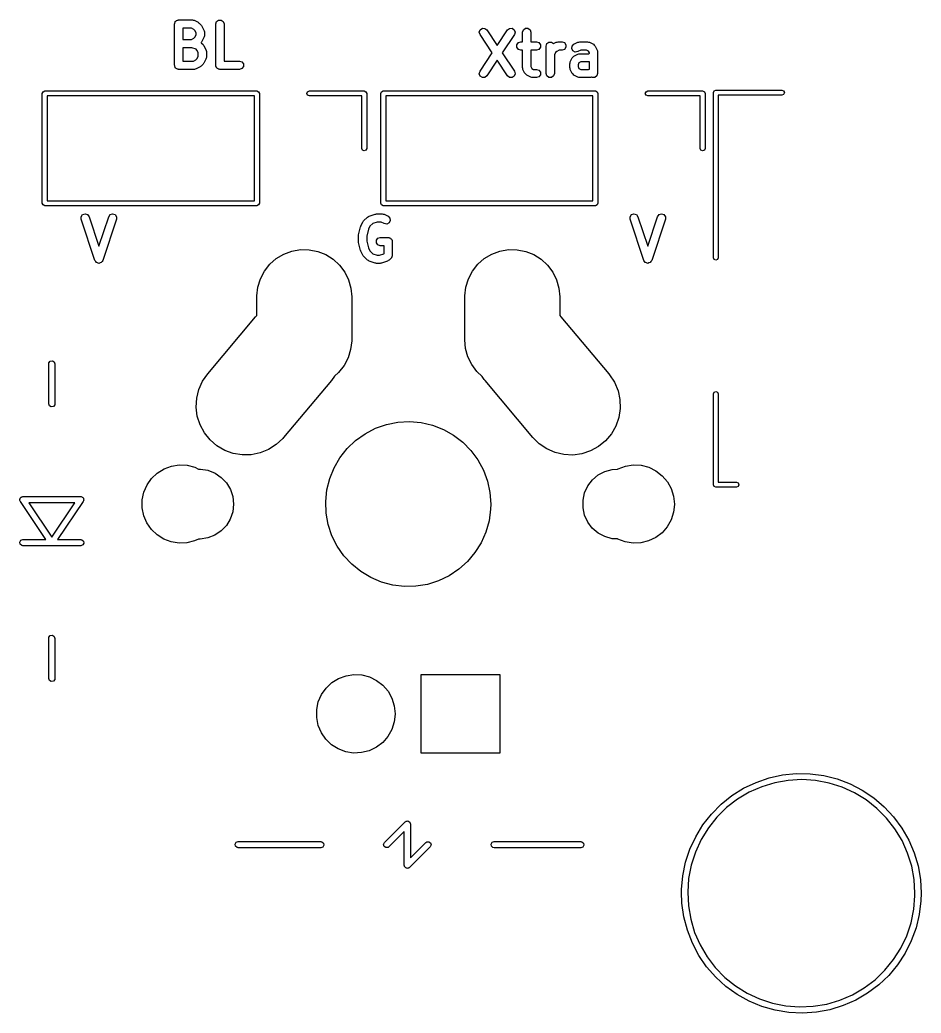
# Model space of a CAD drawing. Extents: x 0 to 132, y -20 to 105.
# Drawn here: x 94.59 to 116.42, y 75.25 to 99.31 of the extents above; entities that cross this region are included whole.
import ezdxf

# ---------------------------------------------------------------- set-up
doc = ezdxf.new("R2010")
doc.units = 0
doc.layers.add('BLACK', color=7, linetype='CONTINUOUS')

msp = doc.modelspace()

# ---------------------------------------------------------------- linework, layer by layer
at = {"layer": 'BLACK', "linetype": 'CONTINUOUS'}
for p, q in [((98.3333, 99.2126), (98.3382, 99.2277)), ((98.3333, 98.2126), (98.3333, 99.2126)), ((98.3382, 99.2435), (98.3475, 99.2563)), ((98.3382, 99.2277), (98.3382, 99.2435)), ((98.3475, 99.2563), (98.3524, 99.2714)), ((98.3524, 99.2714), (98.3652, 99.2807)), ((98.3652, 99.2807), (98.3746, 99.2935)), ((98.3746, 99.2935), (98.3896, 99.2984)), ((98.3896, 99.2984), (98.4024, 99.3077)), ((98.4024, 99.3077), (98.4183, 99.3077)), ((98.4183, 99.3077), (98.4333, 99.3126)), ((98.4333, 99.3126), (98.7667, 99.3126)), ((98.7667, 99.3126), (98.7886, 99.3055)), ((98.7886, 99.3055), (98.8114, 99.3021)), ((98.8114, 99.3021), (98.9066, 99.2544)), ((98.9066, 99.2544), (98.9182, 99.2431)), ((98.9182, 99.2431), (98.9326, 99.2357)), ((98.9326, 99.2357), (98.9802, 99.1881)), ((98.9802, 99.1881), (98.9876, 99.1736)), ((98.9876, 99.1736), (98.999, 99.1621)), ((98.999, 99.1621), (99.0466, 99.0669)), ((99.3333, 99.2126), (99.3524, 99.2714)), ((99.3333, 98.2126), (99.3333, 99.2126)), ((99.3524, 99.2714), (99.4024, 99.3077)), ((99.4024, 99.3077), (99.4642, 99.3077)), ((99.4642, 99.3077), (99.5142, 99.2714)), ((99.5142, 99.2714), (99.5333, 99.2126)), ((99.5333, 99.2126), (99.5333, 98.3126)), ((98.5333, 99.1126), (98.5333, 98.8364)), ((98.7431, 99.1126), (98.5333, 99.1126)), ((98.8027, 99.0828), (98.7431, 99.1126)), ((98.8273, 99.0581), (98.8027, 99.0828)), ((98.8571, 98.9985), (98.8273, 99.0581)), ((98.8273, 98.8909), (98.8571, 98.9505)), ((98.8571, 98.9505), (98.8571, 98.9985)), ((99.0466, 99.0669), (99.05, 99.0441)), ((99.05, 98.905), (99.0466, 98.8822)), ((99.05, 99.0441), (99.0571, 99.0221)), ((99.0571, 98.9269), (99.05, 98.905)), ((99.0571, 99.0221), (99.0571, 98.9269)), ((105.719, 99.0166), (105.741, 99.0746)), ((105.736, 98.9571), (105.719, 99.0166)), ((106.032, 98.5126), (105.736, 98.9571)), ((105.741, 99.0746), (105.792, 99.1089)), ((105.792, 99.1089), (105.854, 99.1064)), ((105.854, 99.1064), (105.902, 99.0681)), ((105.902, 99.0681), (106.152, 98.6929)), ((106.152, 98.6929), (106.403, 99.0681)), ((106.569, 98.9571), (106.273, 98.5126)), ((106.403, 99.0681), (106.451, 99.1064)), ((106.451, 99.1064), (106.513, 99.1089)), ((106.513, 99.1089), (106.564, 99.0746)), ((106.564, 99.0746), (106.586, 99.0167)), ((106.586, 99.0167), (106.569, 98.9571)), ((106.767, 99.0126), (106.786, 99.0714)), ((106.767, 98.7793), (106.767, 99.0126)), ((106.786, 99.0714), (106.836, 99.1077)), ((106.836, 99.1077), (106.898, 99.1077)), ((106.898, 99.1077), (106.948, 99.0714)), ((106.948, 99.0714), (106.967, 99.0126)), ((106.967, 99.0126), (106.967, 98.7793)), ((98.5333, 98.8364), (98.7431, 98.8364)), ((98.7431, 98.8364), (98.8027, 98.8662)), ((98.8027, 98.8662), (98.8273, 98.8909)), ((98.9802, 98.761), (98.9793, 98.76)), ((98.9793, 98.76), (98.9802, 98.7595)), ((98.9876, 98.7754), (98.9802, 98.761)), ((98.9802, 98.7595), (99.0279, 98.7119)), ((98.999, 98.7869), (98.9876, 98.7754)), ((99.0466, 98.8822), (98.999, 98.7869)), ((99.0279, 98.7119), (99.0352, 98.6975)), ((99.0352, 98.6975), (99.0466, 98.6859)), ((99.0466, 98.6859), (99.0942, 98.5907)), ((106.629, 98.7102), (106.665, 98.7602)), ((106.629, 98.6484), (106.629, 98.7102)), ((106.665, 98.7602), (106.724, 98.7793)), ((106.724, 98.7793), (106.767, 98.7793)), ((106.967, 98.7793), (107.105, 98.7793)), ((107.105, 98.7793), (107.164, 98.7602)), ((107.164, 98.7602), (107.2, 98.7102)), ((107.2, 98.7102), (107.2, 98.6484)), ((107.338, 98.6793), (107.357, 98.7381)), ((107.338, 98.0126), (107.338, 98.6793)), ((107.357, 98.7381), (107.407, 98.7744)), ((107.407, 98.7744), (107.469, 98.7744)), ((107.469, 98.7744), (107.519, 98.7381)), ((107.519, 98.7365), (107.584, 98.7687)), ((107.519, 98.7381), (107.519, 98.7365)), ((107.584, 98.7687), (107.607, 98.7722)), ((107.607, 98.7722), (107.629, 98.7793)), ((107.629, 98.7793), (107.724, 98.7793)), ((107.724, 98.7793), (107.783, 98.7602)), ((107.783, 98.7602), (107.819, 98.7102)), ((107.819, 98.7102), (107.819, 98.6484)), ((107.958, 98.6168), (107.968, 98.6777)), ((107.968, 98.6777), (108.012, 98.7211)), ((108.012, 98.7211), (108.108, 98.7687)), ((108.108, 98.7687), (108.13, 98.7722)), ((108.13, 98.7722), (108.152, 98.7793)), ((108.152, 98.7793), (108.343, 98.7793)), ((108.343, 98.7793), (108.365, 98.7722)), ((108.365, 98.7722), (108.388, 98.7687)), ((108.388, 98.7687), (108.483, 98.7211)), ((108.483, 98.7211), (108.483, 98.7206)), ((108.483, 98.7206), (108.484, 98.7204)), ((108.484, 98.7204), (108.505, 98.6989)), ((108.505, 98.6989), (108.527, 98.6777)), ((108.527, 98.6777), (108.527, 98.677)), ((108.527, 98.677), (108.528, 98.6764)), ((108.528, 98.6764), (108.575, 98.5812)), ((98.5333, 98.6364), (98.5333, 98.3126)), ((98.7504, 98.6364), (98.5333, 98.6364)), ((98.8555, 98.6014), (98.7504, 98.6364)), ((98.875, 98.582), (98.8555, 98.6014)), ((98.9048, 98.5223), (98.875, 98.582)), ((98.875, 98.3671), (98.9048, 98.4267)), ((98.9048, 98.4267), (98.9048, 98.5223)), ((99.0942, 98.5907), (99.0976, 98.5679)), ((99.0976, 98.5679), (99.1048, 98.546)), ((99.1048, 98.546), (99.1048, 98.4031)), ((105.736, 98.0681), (106.032, 98.5126)), ((106.273, 98.5126), (106.569, 98.0681)), ((106.665, 98.5984), (106.629, 98.6484)), ((106.724, 98.5793), (106.665, 98.5984)), ((106.767, 98.5793), (106.724, 98.5793)), ((106.767, 98.1555), (106.767, 98.5793)), ((107.105, 98.5793), (106.967, 98.5793)), ((106.967, 98.5793), (106.967, 98.1791)), ((107.164, 98.5984), (107.105, 98.5793)), ((107.2, 98.6484), (107.164, 98.5984)), ((107.568, 98.5248), (107.538, 98.4652)), ((107.538, 98.4652), (107.538, 98.0126)), ((107.593, 98.5495), (107.568, 98.5248)), ((107.652, 98.5793), (107.593, 98.5495)), ((107.724, 98.5793), (107.652, 98.5793)), ((107.783, 98.5984), (107.724, 98.5793)), ((107.819, 98.6484), (107.783, 98.5984)), ((107.986, 98.5615), (107.958, 98.6168)), ((108.041, 98.533), (107.986, 98.5615)), ((107.99, 98.4132), (108.011, 98.4347)), ((108.011, 98.4347), (108.012, 98.4348)), ((108.012, 98.4354), (108.108, 98.483)), ((108.012, 98.4348), (108.012, 98.4354)), ((108.102, 98.5422), (108.041, 98.533)), ((108.176, 98.5793), (108.102, 98.5422)), ((108.108, 98.483), (108.13, 98.4864)), ((108.13, 98.4864), (108.152, 98.4936)), ((108.152, 98.4936), (108.367, 98.4936)), ((108.319, 98.5793), (108.176, 98.5793)), ((108.364, 98.5571), (108.319, 98.5793)), ((108.386, 98.5128), (108.364, 98.5571)), ((108.367, 98.4936), (108.386, 98.503)), ((108.386, 98.503), (108.386, 98.5128)), ((108.575, 98.5812), (108.579, 98.5584)), ((108.579, 98.5584), (108.586, 98.5364)), ((108.586, 98.5364), (108.586, 98.0126)), ((98.3382, 98.1976), (98.3333, 98.2126)), ((98.3382, 98.1817), (98.3382, 98.1976)), ((98.5333, 98.3126), (98.7907, 98.3126)), ((98.7907, 98.3126), (98.8503, 98.3424)), ((98.8503, 98.3424), (98.875, 98.3671)), ((98.9802, 98.1895), (98.9658, 98.1822)), ((99.0279, 98.2371), (98.9802, 98.1895)), ((99.0352, 98.2516), (99.0279, 98.2371)), ((99.0466, 98.2631), (99.0352, 98.2516)), ((99.0942, 98.3584), (99.0466, 98.2631)), ((99.0976, 98.3812), (99.0942, 98.3584)), ((99.1048, 98.4031), (99.0976, 98.3812)), ((99.3382, 98.1976), (99.3333, 98.2126)), ((99.3382, 98.1817), (99.3382, 98.1976)), ((99.5333, 98.3126), (99.9095, 98.3126)), ((99.9095, 98.3126), (99.9683, 98.2935)), ((99.9683, 98.2935), (100.005, 98.2435)), ((100.005, 98.2435), (100.005, 98.1817)), ((106.152, 98.3323), (105.902, 97.9571)), ((106.403, 97.9571), (106.152, 98.3323)), ((107.91, 98.2507), (107.917, 98.2726)), ((107.91, 98.1555), (107.91, 98.2507)), ((107.917, 98.2726), (107.92, 98.2954)), ((107.92, 98.2954), (107.968, 98.3907)), ((107.968, 98.392), (107.99, 98.4132)), ((107.968, 98.3912), (107.968, 98.392)), ((107.968, 98.3907), (107.968, 98.3912)), ((108.132, 98.2714), (108.11, 98.2271)), ((108.11, 98.2271), (108.11, 98.1791)), ((108.176, 98.2936), (108.132, 98.2714)), ((108.386, 98.2936), (108.176, 98.2936)), ((108.386, 98.122), (108.386, 98.2936)), ((98.3475, 98.1689), (98.3382, 98.1817)), ((98.3524, 98.1538), (98.3475, 98.1689)), ((98.3652, 98.1445), (98.3524, 98.1538)), ((98.3746, 98.1317), (98.3652, 98.1445)), ((98.3896, 98.1268), (98.3746, 98.1317)), ((98.4024, 98.1175), (98.3896, 98.1268)), ((98.4183, 98.1175), (98.4024, 98.1175)), ((98.4333, 98.1126), (98.4183, 98.1175)), ((98.8143, 98.1126), (98.4333, 98.1126)), ((98.8362, 98.1197), (98.8143, 98.1126)), ((98.859, 98.1232), (98.8362, 98.1197)), ((98.9542, 98.1708), (98.859, 98.1232)), ((98.9658, 98.1822), (98.9542, 98.1708)), ((99.3475, 98.1689), (99.3382, 98.1817)), ((99.3524, 98.1538), (99.3475, 98.1689)), ((99.3652, 98.1445), (99.3524, 98.1538)), ((99.3746, 98.1317), (99.3652, 98.1445)), ((99.3896, 98.1268), (99.3746, 98.1317)), ((99.4024, 98.1175), (99.3896, 98.1268)), ((99.4183, 98.1175), (99.4024, 98.1175)), ((99.4333, 98.1126), (99.4183, 98.1175)), ((99.9095, 98.1126), (99.4333, 98.1126)), ((99.9683, 98.1317), (99.9095, 98.1126)), ((100.005, 98.1817), (99.9683, 98.1317)), ((105.719, 98.0086), (105.736, 98.0681)), ((105.741, 97.9506), (105.719, 98.0086)), ((105.792, 97.9163), (105.741, 97.9506)), ((105.902, 97.9571), (105.854, 97.9188)), ((106.451, 97.9188), (106.403, 97.9571)), ((106.564, 97.9506), (106.513, 97.9163)), ((106.586, 98.0086), (106.564, 97.9506)), ((106.569, 98.0681), (106.586, 98.0086)), ((106.774, 98.1336), (106.767, 98.1555)), ((106.777, 98.1108), (106.774, 98.1336)), ((106.825, 98.0155), (106.777, 98.1108)), ((106.825, 98.015), (106.825, 98.0155)), ((106.826, 98.0142), (106.825, 98.015)), ((106.847, 97.993), (106.826, 98.0142)), ((106.868, 97.9715), (106.847, 97.993)), ((106.869, 97.9714), (106.868, 97.9715)), ((106.87, 97.9708), (106.869, 97.9714)), ((106.965, 97.9232), (106.87, 97.9708)), ((106.967, 98.1791), (106.989, 98.1348)), ((106.989, 98.1348), (107.033, 98.1126)), ((107.033, 98.1126), (107.105, 98.1126)), ((107.105, 98.1126), (107.164, 98.0935)), ((107.164, 98.0935), (107.2, 98.0435)), ((107.2, 97.9817), (107.164, 97.9317)), ((107.2, 98.0435), (107.2, 97.9817)), ((107.357, 97.9538), (107.338, 98.0126)), ((107.407, 97.9175), (107.357, 97.9538)), ((107.519, 97.9538), (107.469, 97.9175)), ((107.538, 98.0126), (107.519, 97.9538)), ((107.917, 98.1335), (107.91, 98.1555)), ((107.92, 98.1108), (107.917, 98.1335)), ((107.968, 98.0155), (107.92, 98.1108)), ((107.968, 98.015), (107.968, 98.0155)), ((107.968, 98.0142), (107.968, 98.015)), ((107.99, 97.993), (107.968, 98.0142)), ((108.011, 97.9715), (107.99, 97.993)), ((108.012, 97.9714), (108.011, 97.9715)), ((108.012, 97.9708), (108.012, 97.9714)), ((108.108, 97.9232), (108.012, 97.9708)), ((108.11, 98.1791), (108.132, 98.1348)), ((108.132, 98.1348), (108.176, 98.1126)), ((108.176, 98.1126), (108.367, 98.1126)), ((108.367, 98.1126), (108.386, 98.122)), ((108.567, 97.9538), (108.517, 97.9175)), ((108.586, 98.0126), (108.567, 97.9538)), ((105.854, 97.9188), (105.792, 97.9163)), ((106.513, 97.9163), (106.451, 97.9188)), ((106.988, 97.9197), (106.965, 97.9232)), ((107.01, 97.9126), (106.988, 97.9197)), ((107.105, 97.9126), (107.01, 97.9126)), ((107.164, 97.9317), (107.105, 97.9126)), ((107.469, 97.9175), (107.407, 97.9175)), ((108.13, 97.9197), (108.108, 97.9232)), ((108.152, 97.9126), (108.13, 97.9197)), ((108.39, 97.9126), (108.152, 97.9126)), ((108.412, 97.9197), (108.39, 97.9126)), ((108.435, 97.9232), (108.412, 97.9197)), ((108.442, 97.9267), (108.435, 97.9232)), ((108.455, 97.9175), (108.442, 97.9267)), ((108.517, 97.9175), (108.455, 97.9175)), ((95.13, 97.53), (95.1476, 97.5724)), ((95.13, 94.87), (95.13, 97.53)), ((95.1476, 97.5724), (95.19, 97.59)), ((95.19, 97.59), (100.33, 97.59)), ((95.25, 97.47), (95.25, 94.93)), ((100.27, 97.47), (95.25, 97.47)), ((100.27, 94.93), (100.27, 97.47)), ((100.33, 97.59), (100.372, 97.5724)), ((100.372, 97.5724), (100.39, 97.53)), ((100.39, 97.53), (100.39, 94.87)), ((101.54, 97.53), (101.558, 97.5724)), ((101.558, 97.4876), (101.54, 97.53)), ((101.558, 97.5724), (101.6, 97.59)), ((101.6, 97.47), (101.558, 97.4876)), ((101.6, 97.59), (102.93, 97.59)), ((102.87, 97.47), (101.6, 97.47)), ((102.87, 96.2), (102.87, 97.47)), ((102.93, 97.59), (102.972, 97.5724)), ((102.972, 97.5724), (102.99, 97.53)), ((102.99, 97.53), (102.99, 96.2)), ((103.33, 97.53), (103.348, 97.5724)), ((103.33, 94.87), (103.33, 97.53)), ((103.348, 97.5724), (103.39, 97.59)), ((103.39, 97.59), (108.53, 97.59)), ((103.45, 97.47), (103.45, 94.93)), ((108.47, 97.47), (103.45, 97.47)), ((108.47, 94.93), (108.47, 97.47)), ((108.53, 97.59), (108.572, 97.5724)), ((108.572, 97.5724), (108.59, 97.53)), ((108.59, 97.53), (108.59, 94.87)), ((109.74, 97.53), (109.758, 97.5724)), ((109.758, 97.4876), (109.74, 97.53)), ((109.758, 97.5724), (109.8, 97.59)), ((109.8, 97.47), (109.758, 97.4876)), ((109.8, 97.59), (111.13, 97.59)), ((111.07, 97.47), (109.8, 97.47)), ((111.07, 96.2), (111.07, 97.47)), ((111.13, 97.59), (111.172, 97.5724)), ((111.172, 97.5724), (111.19, 97.53)), ((111.19, 97.53), (111.19, 96.2)), ((111.39, 97.55), (111.408, 97.5924)), ((111.39, 93.55), (111.39, 97.55)), ((111.408, 97.5924), (111.45, 97.61)), ((111.45, 97.61), (113.05, 97.61)), ((113.05, 97.49), (111.51, 97.49)), ((111.51, 97.49), (111.51, 93.55)), ((113.05, 97.61), (113.092, 97.5924)), ((113.092, 97.5076), (113.05, 97.49)), ((113.092, 97.5924), (113.11, 97.55)), ((113.11, 97.55), (113.092, 97.5076)), ((102.888, 96.1576), (102.87, 96.2)), ((102.93, 96.14), (102.888, 96.1576)), ((102.972, 96.1576), (102.93, 96.14)), ((102.99, 96.2), (102.972, 96.1576)), ((111.088, 96.1576), (111.07, 96.2)), ((111.13, 96.14), (111.088, 96.1576)), ((111.172, 96.1576), (111.13, 96.14)), ((111.19, 96.2), (111.172, 96.1576)), ((95.1476, 94.8276), (95.13, 94.87)), ((95.13, 94.87), (95.13, 94.87)), ((95.19, 94.81), (95.1476, 94.8276)), ((95.25, 94.93), (100.27, 94.93)), ((100.372, 94.8276), (100.33, 94.81)), ((100.39, 94.87), (100.372, 94.8276)), ((103.348, 94.8276), (103.33, 94.87)), ((103.33, 94.87), (103.33, 94.87)), ((103.39, 94.81), (103.348, 94.8276)), ((103.45, 94.93), (108.47, 94.93)), ((108.572, 94.8276), (108.53, 94.81)), ((108.59, 94.87), (108.572, 94.8276)), ((100.33, 94.81), (95.19, 94.81)), ((96.0713, 94.5428), (96.1073, 94.5931)), ((96.1073, 94.5931), (96.1659, 94.6126)), ((96.1659, 94.6126), (96.2248, 94.594)), ((96.2248, 94.594), (96.2615, 94.5442)), ((96.7385, 94.5442), (96.7752, 94.594)), ((96.7752, 94.594), (96.8341, 94.6126)), ((96.8341, 94.6126), (96.8927, 94.5931)), ((96.8927, 94.5931), (96.9287, 94.5428)), ((103.049, 94.5599), (103.192, 94.6075)), ((103.192, 94.6075), (103.208, 94.6076)), ((103.208, 94.6076), (103.224, 94.6126)), ((103.224, 94.6126), (103.367, 94.6126)), ((103.367, 94.6126), (103.389, 94.6055)), ((103.389, 94.6055), (103.411, 94.6021)), ((108.53, 94.81), (103.39, 94.81)), ((103.411, 94.6021), (103.507, 94.5544)), ((109.371, 94.5428), (109.407, 94.5931)), ((109.407, 94.5931), (109.466, 94.6126)), ((109.466, 94.6126), (109.525, 94.594)), ((109.525, 94.594), (109.562, 94.5442)), ((110.038, 94.5442), (110.075, 94.594)), ((110.075, 94.594), (110.134, 94.6126)), ((110.134, 94.6126), (110.193, 94.5931)), ((110.193, 94.5931), (110.229, 94.5428)), ((96.0718, 94.481), (96.0713, 94.5428)), ((96.4051, 93.481), (96.0718, 94.481)), ((96.2615, 94.5442), (96.5, 93.8288)), ((96.5, 93.8288), (96.7385, 94.5442)), ((96.9282, 94.481), (96.5949, 93.481)), ((96.9287, 94.5428), (96.9282, 94.481)), ((102.849, 94.3192), (102.896, 94.4145)), ((102.896, 94.4145), (102.908, 94.426)), ((102.908, 94.426), (102.915, 94.4405)), ((102.915, 94.4405), (103.01, 94.5357)), ((103.01, 94.5357), (103.031, 94.5462)), ((103.031, 94.5462), (103.049, 94.5599)), ((103.135, 94.3776), (103.068, 94.3105)), ((103.24, 94.4126), (103.135, 94.3776)), ((103.343, 94.4126), (103.24, 94.4126)), ((103.417, 94.3756), (103.343, 94.4126)), ((103.478, 94.3664), (103.417, 94.3756)), ((103.533, 94.3948), (103.478, 94.3664)), ((103.507, 94.5544), (103.551, 94.5111)), ((103.561, 94.4501), (103.533, 94.3948)), ((103.551, 94.5111), (103.561, 94.4501)), ((109.372, 94.481), (109.371, 94.5428)), ((109.705, 93.481), (109.372, 94.481)), ((109.562, 94.5442), (109.8, 93.8288)), ((109.8, 93.8288), (110.038, 94.5442)), ((110.228, 94.481), (109.895, 93.481)), ((110.229, 94.5428), (110.228, 94.481)), ((102.79, 94.084), (102.794, 94.0959)), ((102.793, 94.1083), (102.841, 94.2988)), ((102.794, 94.0959), (102.793, 94.1083)), ((102.841, 94.2988), (102.847, 94.3082)), ((102.847, 94.3082), (102.849, 94.3192)), ((103.032, 94.2396), (102.99, 94.0717)), ((103.068, 94.3105), (103.032, 94.2396)), ((102.79, 93.9412), (102.79, 94.084)), ((102.794, 93.9294), (102.79, 93.9412)), ((102.793, 93.9169), (102.794, 93.9294)), ((102.841, 93.7265), (102.793, 93.9169)), ((102.99, 94.0717), (102.99, 93.9535)), ((102.99, 93.9535), (103.032, 93.7856)), ((103.224, 93.9721), (103.26, 94.0221)), ((103.224, 93.9103), (103.224, 93.9721)), ((103.26, 93.8603), (103.224, 93.9103)), ((103.26, 94.0221), (103.319, 94.0412)), ((103.319, 93.8412), (103.26, 93.8603)), ((103.319, 94.0412), (103.51, 94.0412)), ((103.51, 94.0412), (103.525, 94.0363)), ((103.525, 94.0363), (103.54, 94.0363)), ((103.54, 94.0363), (103.553, 94.027)), ((103.553, 94.027), (103.568, 94.0221)), ((103.568, 94.0221), (103.578, 94.0093)), ((103.578, 94.0093), (103.59, 94)), ((103.59, 94), (103.595, 93.9849)), ((103.595, 93.9849), (103.605, 93.9721)), ((103.605, 93.9721), (103.605, 93.9563)), ((103.605, 93.9563), (103.61, 93.9412)), ((103.61, 93.9412), (103.61, 93.6079)), ((100.8, 93.5301), (100.981, 93.6377)), ((100.981, 93.6377), (101.178, 93.7106)), ((101.178, 93.7106), (101.386, 93.7462)), ((101.386, 93.7462), (101.596, 93.7434)), ((101.596, 93.7434), (101.803, 93.7024)), ((101.803, 93.7024), (101.998, 93.6244)), ((101.998, 93.6244), (102.176, 93.5121)), ((102.847, 93.717), (102.841, 93.7265)), ((102.849, 93.706), (102.847, 93.717)), ((102.896, 93.6108), (102.849, 93.706)), ((102.908, 93.5992), (102.896, 93.6108)), ((103.032, 93.7856), (103.068, 93.7147)), ((103.068, 93.7147), (103.135, 93.6476)), ((103.135, 93.6476), (103.24, 93.6126)), ((103.24, 93.6126), (103.303, 93.6126)), ((103.303, 93.6126), (103.408, 93.6476)), ((103.41, 93.8412), (103.319, 93.8412)), ((103.408, 93.6476), (103.41, 93.6493)), ((103.41, 93.6493), (103.41, 93.8412)), ((105.84, 93.5301), (106.021, 93.6377)), ((106.021, 93.6377), (106.218, 93.7106)), ((106.218, 93.7106), (106.426, 93.7462)), ((106.426, 93.7462), (106.636, 93.7434)), ((106.636, 93.7434), (106.843, 93.7024)), ((106.843, 93.7024), (107.038, 93.6244)), ((107.038, 93.6244), (107.216, 93.5121)), ((96.4231, 93.4567), (96.4051, 93.481)), ((96.4406, 93.4322), (96.4231, 93.4567)), ((96.4414, 93.4319), (96.4406, 93.4322)), ((96.4418, 93.4313), (96.4414, 93.4319)), ((96.4706, 93.4222), (96.4418, 93.4313)), ((96.4992, 93.4126), (96.4706, 93.4222)), ((96.5, 93.4129), (96.4992, 93.4126)), ((96.5008, 93.4126), (96.5, 93.4129)), ((96.5294, 93.4222), (96.5008, 93.4126)), ((96.5582, 93.4313), (96.5294, 93.4222)), ((96.5586, 93.4319), (96.5582, 93.4313)), ((96.5594, 93.4322), (96.5586, 93.4319)), ((96.577, 93.4568), (96.5594, 93.4322)), ((96.5949, 93.481), (96.577, 93.4568)), ((100.512, 93.2261), (100.642, 93.3914)), ((100.642, 93.3914), (100.8, 93.5301)), ((102.176, 93.5121), (102.331, 93.3692)), ((102.915, 93.5848), (102.908, 93.5992)), ((103.01, 93.4895), (102.915, 93.5848)), ((103.031, 93.4791), (103.01, 93.4895)), ((103.049, 93.4654), (103.031, 93.4791)), ((103.192, 93.4178), (103.049, 93.4654)), ((103.208, 93.4176), (103.192, 93.4178)), ((103.224, 93.4126), (103.208, 93.4176)), ((103.319, 93.4126), (103.224, 93.4126)), ((103.334, 93.4176), (103.319, 93.4126)), ((103.351, 93.4178), (103.334, 93.4176)), ((103.494, 93.4654), (103.351, 93.4178)), ((103.512, 93.4791), (103.494, 93.4654)), ((103.533, 93.4895), (103.512, 93.4791)), ((103.58, 93.5371), (103.533, 93.4895)), ((103.584, 93.5443), (103.58, 93.5371)), ((103.59, 93.5491), (103.584, 93.5443)), ((103.598, 93.5714), (103.59, 93.5491)), ((103.608, 93.5922), (103.598, 93.5714)), ((103.61, 93.6079), (103.607, 93.6002)), ((103.607, 93.6002), (103.608, 93.5922)), ((105.552, 93.2261), (105.682, 93.3914)), ((105.682, 93.3914), (105.84, 93.5301)), ((107.216, 93.5121), (107.371, 93.3692)), ((109.723, 93.4567), (109.705, 93.481)), ((109.741, 93.4322), (109.723, 93.4567)), ((109.741, 93.4319), (109.741, 93.4322)), ((109.742, 93.4313), (109.741, 93.4319)), ((109.771, 93.4222), (109.742, 93.4313)), ((109.799, 93.4126), (109.771, 93.4222)), ((109.8, 93.4129), (109.799, 93.4126)), ((109.801, 93.4126), (109.8, 93.4129)), ((109.829, 93.4222), (109.801, 93.4126)), ((109.858, 93.4313), (109.829, 93.4222)), ((109.859, 93.4319), (109.858, 93.4313)), ((109.877, 93.4568), (109.859, 93.4322)), ((109.859, 93.4322), (109.859, 93.4319)), ((109.895, 93.481), (109.877, 93.4568)), ((111.408, 93.5076), (111.39, 93.55)), ((111.45, 93.49), (111.408, 93.5076)), ((111.492, 93.5076), (111.45, 93.49)), ((111.51, 93.55), (111.492, 93.5076)), ((100.414, 93.0398), (100.512, 93.2261)), ((102.331, 93.3692), (102.457, 93.2006)), ((102.457, 93.2006), (102.55, 93.0119)), ((105.454, 93.0398), (105.552, 93.2261)), ((107.371, 93.3692), (107.497, 93.2006)), ((107.497, 93.2006), (107.59, 93.0119)), ((100.351, 92.8388), (100.414, 93.0398)), ((102.55, 93.0119), (102.607, 92.8093)), ((105.391, 92.8388), (105.454, 93.0398)), ((107.59, 93.0119), (107.647, 92.8093)), ((100.326, 92.6299), (100.351, 92.8388)), ((102.607, 92.8093), (102.626, 92.5998)), ((105.366, 92.6299), (105.391, 92.8388)), ((107.647, 92.8093), (107.666, 92.5998)), ((100.326, 92.5998), (100.326, 92.6299)), ((100.326, 92.1517), (100.326, 92.5998)), ((102.626, 92.5998), (102.626, 91.5628)), ((105.366, 92.5998), (105.366, 92.6299)), ((105.366, 91.5627), (105.366, 92.5998)), ((107.666, 92.5998), (107.666, 92.1488)), ((99.1382, 90.7394), (100.295, 92.1183)), ((100.295, 92.1183), (100.316, 92.1421)), ((100.316, 92.1421), (100.326, 92.1517)), ((107.666, 92.1488), (107.697, 92.1183)), ((107.697, 92.1183), (108.854, 90.7394)), ((102.626, 91.5326), (102.601, 91.3237)), ((102.626, 91.5628), (102.626, 91.5326)), ((105.385, 91.3532), (105.366, 91.5627)), ((102.601, 91.3237), (102.538, 91.1227)), ((105.442, 91.1506), (105.385, 91.3532)), ((95.285, 90.9785), (95.2895, 91.0042)), ((95.285, 90.0085), (95.285, 90.9785)), ((95.2895, 91.0042), (95.3225, 91.0435)), ((95.3225, 91.0435), (95.373, 91.0524)), ((95.373, 91.0524), (95.4175, 91.0267)), ((95.4175, 91.0267), (95.435, 90.9785)), ((95.435, 90.9785), (95.435, 90.0085)), ((102.538, 91.1227), (102.44, 90.9364)), ((105.535, 90.9619), (105.442, 91.1506)), ((99.013, 90.5589), (99.1382, 90.7394)), ((102.31, 90.7711), (102.206, 90.6798)), ((102.44, 90.9364), (102.31, 90.7711)), ((105.661, 90.7933), (105.535, 90.9619)), ((105.789, 90.6753), (105.661, 90.7933)), ((108.854, 90.7394), (108.874, 90.7151)), ((98.9228, 90.3587), (99.013, 90.5589)), ((102.134, 90.5756), (100.977, 89.1967)), ((102.206, 90.6798), (102.134, 90.5756)), ((105.838, 90.5999), (105.789, 90.6753)), ((105.858, 90.5756), (105.838, 90.5999)), ((107.015, 89.1967), (105.858, 90.5756)), ((108.874, 90.7151), (108.994, 90.5314)), ((108.994, 90.5314), (109.079, 90.3289)), ((98.8706, 90.1454), (98.9228, 90.3587)), ((109.079, 90.3289), (109.126, 90.1143)), ((111.39, 90.25), (111.408, 90.2924)), ((111.39, 88.05), (111.39, 90.25)), ((111.408, 90.2924), (111.45, 90.31)), ((111.45, 90.31), (111.492, 90.2924)), ((111.492, 90.2924), (111.51, 90.25)), ((111.51, 90.25), (111.51, 88.11)), ((95.3025, 89.9603), (95.285, 90.0085)), ((95.435, 90.0085), (95.4305, 89.9828)), ((98.8582, 89.9262), (98.8706, 90.1454)), ((109.126, 90.1143), (109.132, 89.8948)), ((95.347, 89.9346), (95.3025, 89.9603)), ((95.3975, 89.9435), (95.347, 89.9346)), ((95.4305, 89.9828), (95.3975, 89.9435)), ((98.8859, 89.7083), (98.8582, 89.9262)), ((109.132, 89.8948), (109.099, 89.6777)), ((98.9528, 89.4992), (98.8859, 89.7083)), ((103.468, 89.5104), (103.745, 89.5655)), ((103.745, 89.5655), (104.027, 89.581)), ((104.027, 89.581), (104.309, 89.5566)), ((104.309, 89.5566), (104.584, 89.4928)), ((109.099, 89.6777), (109.027, 89.4704)), ((99.0568, 89.3057), (98.9528, 89.4992)), ((99.1942, 89.1345), (99.0568, 89.3057)), ((102.721, 89.1223), (102.951, 89.2865)), ((102.951, 89.2865), (103.202, 89.4168)), ((103.202, 89.4168), (103.468, 89.5104)), ((104.584, 89.4928), (104.848, 89.3909)), ((104.848, 89.3909), (105.094, 89.2529)), ((108.918, 89.2797), (108.776, 89.1121)), ((109.027, 89.4704), (108.918, 89.2797)), ((99.3606, 88.9911), (99.1942, 89.1345)), ((100.956, 89.1729), (100.796, 89.0224)), ((100.977, 89.1967), (100.956, 89.1729)), ((102.517, 88.9273), (102.721, 89.1223)), ((105.094, 89.2529), (105.319, 89.0815)), ((105.319, 89.0815), (105.517, 88.8801)), ((107.171, 89.0421), (107.015, 89.1967)), ((107.353, 88.9185), (107.171, 89.0421)), ((108.776, 89.1121), (108.606, 88.9732)), ((99.5503, 88.8805), (99.3606, 88.9911)), ((99.757, 88.8063), (99.5503, 88.8805)), ((99.9737, 88.771), (99.757, 88.8063)), ((100.408, 88.8205), (100.193, 88.7758)), ((100.612, 88.9036), (100.408, 88.8205)), ((100.796, 89.0224), (100.612, 88.9036)), ((102.342, 88.7054), (102.517, 88.9273)), ((105.517, 88.8801), (105.685, 88.6529)), ((107.554, 88.8301), (107.353, 88.9185)), ((107.768, 88.7797), (107.554, 88.8301)), ((108.204, 88.7988), (107.987, 88.7692)), ((108.413, 88.8676), (108.204, 88.7988)), ((108.606, 88.9732), (108.413, 88.8676)), ((100.193, 88.7758), (99.9737, 88.771)), ((102.2, 88.4611), (102.342, 88.7054)), ((105.685, 88.6529), (105.819, 88.4043)), ((107.987, 88.7692), (107.768, 88.7797)), ((97.7769, 88.202), (97.9164, 88.3339)), ((97.9164, 88.3339), (98.0795, 88.4351)), ((98.0795, 88.4351), (98.2597, 88.5014)), ((98.2597, 88.5014), (98.4496, 88.5301)), ((98.4496, 88.5301), (98.6413, 88.5201)), ((98.6413, 88.5201), (98.8271, 88.4717)), ((98.8271, 88.4717), (98.9169, 88.4275)), ((98.9169, 88.4275), (98.9634, 88.4299)), ((98.9634, 88.4299), (99.1446, 88.3999)), ((99.1446, 88.3999), (99.3151, 88.3318)), ((99.3151, 88.3318), (99.4669, 88.2286)), ((102.094, 88.1993), (102.2, 88.4611)), ((105.819, 88.4043), (105.917, 88.1392)), ((108.601, 88.2859), (108.763, 88.3716)), ((108.763, 88.3716), (108.94, 88.4203)), ((108.94, 88.4203), (109.066, 88.4269)), ((109.066, 88.4269), (109.08, 88.4351)), ((109.08, 88.4351), (109.26, 88.5014)), ((109.26, 88.5014), (109.45, 88.5301)), ((109.45, 88.5301), (109.641, 88.5201)), ((109.641, 88.5201), (109.827, 88.4717)), ((109.827, 88.4717), (109.999, 88.3869)), ((109.999, 88.3869), (110.151, 88.2692)), ((97.6667, 88.0447), (97.7769, 88.202)), ((99.4669, 88.2286), (99.593, 88.0952)), ((99.593, 88.0952), (99.6876, 87.9378)), ((102.026, 87.9251), (102.094, 88.1993)), ((105.917, 88.1392), (105.976, 87.8631)), ((108.349, 88.0216), (108.46, 88.1674)), ((108.46, 88.1674), (108.601, 88.2859)), ((110.151, 88.2692), (110.276, 88.1234)), ((110.276, 88.1234), (110.369, 87.9555)), ((111.51, 88.11), (111.95, 88.11)), ((111.95, 88.11), (111.992, 88.0924)), ((111.992, 88.0924), (112.01, 88.05)), ((97.5512, 87.6806), (97.5905, 87.8685)), ((97.5905, 87.8685), (97.6667, 88.0447)), ((99.6876, 87.9378), (99.7462, 87.7638)), ((101.997, 87.6441), (102.026, 87.9251)), ((105.976, 87.8631), (105.996, 87.5812)), ((108.231, 87.676), (108.271, 87.8552)), ((108.271, 87.8552), (108.349, 88.0216)), ((110.369, 87.9555), (110.427, 87.7723)), ((111.408, 88.0076), (111.39, 88.05)), ((111.45, 87.99), (111.408, 88.0076)), ((111.95, 87.99), (111.45, 87.99)), ((111.992, 88.0076), (111.95, 87.99)), ((112.01, 88.05), (111.992, 88.0076)), ((94.5861, 87.7015), (94.5915, 87.7108)), ((94.5889, 87.686), (94.5861, 87.7015)), ((94.5872, 87.6704), (94.5889, 87.686)), ((94.5945, 87.6539), (94.5872, 87.6704)), ((94.5915, 87.7108), (94.5926, 87.7214)), ((94.5926, 87.7214), (94.6039, 87.7323)), ((94.595, 87.651), (94.5945, 87.6539)), ((94.5963, 87.6499), (94.595, 87.651)), ((94.5978, 87.6466), (94.5963, 87.6499)), ((95.2191, 86.7235), (94.5978, 87.6466)), ((94.6039, 87.7323), (94.6118, 87.746)), ((94.6118, 87.746), (94.6219, 87.7496)), ((94.6219, 87.7496), (94.6296, 87.757)), ((94.6296, 87.757), (94.6452, 87.7581)), ((94.6452, 87.7581), (94.66, 87.7635)), ((94.66, 87.7635), (96.06, 87.7635)), ((94.8009, 87.6135), (95.36, 86.7828)), ((95.9191, 87.6135), (94.8009, 87.6135)), ((95.36, 86.7828), (95.9191, 87.6135)), ((96.1222, 87.6466), (95.5009, 86.7235)), ((96.06, 87.7635), (96.0636, 87.7629)), ((96.0636, 87.7629), (96.0652, 87.7633)), ((96.0652, 87.7633), (96.0679, 87.7621)), ((96.0679, 87.7621), (96.0857, 87.759)), ((96.0857, 87.759), (96.0977, 87.7489)), ((96.0977, 87.7489), (96.112, 87.7425)), ((96.112, 87.7425), (96.1167, 87.7329)), ((96.1167, 87.7329), (96.125, 87.726)), ((96.126, 87.6619), (96.1222, 87.6466)), ((96.125, 87.726), (96.1277, 87.7105)), ((96.1339, 87.6755), (96.126, 87.6619)), ((96.1277, 87.7105), (96.1346, 87.6964)), ((96.1346, 87.6964), (96.132, 87.686)), ((96.132, 87.686), (96.1339, 87.6755)), ((97.5505, 87.4885), (97.5512, 87.6806)), ((99.7462, 87.7638), (99.766, 87.5812)), ((102.008, 87.3618), (101.997, 87.6441)), ((108.231, 87.4924), (108.231, 87.676)), ((110.427, 87.7723), (110.446, 87.5812)), ((97.5885, 87.3003), (97.5505, 87.4885)), ((99.7449, 87.3929), (99.6851, 87.2193)), ((99.766, 87.5753), (99.7449, 87.3929)), ((99.766, 87.5812), (99.766, 87.5753)), ((102.059, 87.0839), (102.008, 87.3618)), ((105.992, 87.4557), (105.954, 87.1757)), ((105.996, 87.5812), (105.992, 87.4557)), ((108.269, 87.3129), (108.231, 87.4924)), ((110.425, 87.3837), (110.367, 87.2009)), ((110.446, 87.5746), (110.425, 87.3837)), ((110.446, 87.5812), (110.446, 87.5746)), ((97.6635, 87.1236), (97.5885, 87.3003)), ((97.7725, 86.9655), (97.6635, 87.1236)), ((99.6851, 87.2193), (99.5894, 87.0626)), ((105.954, 87.1757), (105.878, 86.9038)), ((108.346, 87.146), (108.269, 87.3129)), ((108.456, 86.9994), (108.346, 87.146)), ((110.367, 87.2009), (110.272, 87.0336)), ((97.9111, 86.8326), (97.7725, 86.9655)), ((99.4624, 86.9301), (99.3098, 86.828)), ((99.5894, 87.0626), (99.4624, 86.9301)), ((102.148, 86.8159), (102.059, 87.0839)), ((105.878, 86.9038), (105.764, 86.6454)), ((108.596, 86.8799), (108.456, 86.9994)), ((108.758, 86.7931), (108.596, 86.8799)), ((110.146, 86.8887), (109.994, 86.7721)), ((110.272, 87.0336), (110.146, 86.8887)), ((94.5861, 86.6615), (94.6118, 86.706)), ((94.595, 86.611), (94.5861, 86.6615)), ((94.6118, 86.706), (94.66, 86.7235)), ((94.66, 86.7235), (95.2191, 86.7235)), ((95.5009, 86.7235), (96.06, 86.7235)), ((96.06, 86.7235), (96.0857, 86.719)), ((96.0857, 86.719), (96.125, 86.686)), ((96.1339, 86.6355), (96.1082, 86.591)), ((96.125, 86.686), (96.1339, 86.6355)), ((98.0736, 86.7303), (97.9111, 86.8326)), ((98.2533, 86.6628), (98.0736, 86.7303)), ((98.443, 86.6327), (98.2533, 86.6628)), ((98.6348, 86.6414), (98.443, 86.6327)), ((98.8209, 86.6885), (98.6348, 86.6414)), ((98.9164, 86.7347), (98.8209, 86.6885)), ((98.9575, 86.7323), (98.9164, 86.7347)), ((99.1389, 86.761), (98.9575, 86.7323)), ((99.3098, 86.828), (99.1389, 86.761)), ((102.275, 86.5632), (102.148, 86.8159)), ((105.764, 86.6454), (105.614, 86.4057)), ((108.934, 86.7432), (108.758, 86.7931)), ((109.066, 86.7353), (108.934, 86.7432)), ((109.074, 86.7303), (109.066, 86.7353)), ((109.253, 86.6628), (109.074, 86.7303)), ((109.443, 86.6327), (109.253, 86.6628)), ((109.635, 86.6414), (109.443, 86.6327)), ((109.821, 86.6885), (109.635, 86.6414)), ((109.994, 86.7721), (109.821, 86.6885)), ((94.6343, 86.578), (94.595, 86.611)), ((94.66, 86.5735), (94.6343, 86.578)), ((96.06, 86.5735), (94.66, 86.5735)), ((96.1082, 86.591), (96.06, 86.5735)), ((102.435, 86.3308), (102.275, 86.5632)), ((105.614, 86.4057), (105.432, 86.1894)), ((102.627, 86.1233), (102.435, 86.3308)), ((105.432, 86.1894), (105.222, 86.0009)), ((102.846, 85.945), (102.627, 86.1233)), ((103.088, 85.7992), (102.846, 85.945)), ((105.222, 86.0009), (104.987, 85.844)), ((103.348, 85.6891), (103.088, 85.7992)), ((103.621, 85.6167), (103.348, 85.6891)), ((104.732, 85.7217), (104.463, 85.6365)), ((104.987, 85.844), (104.732, 85.7217)), ((103.902, 85.5835), (103.621, 85.6167)), ((104.184, 85.5901), (103.902, 85.5835)), ((104.463, 85.6365), (104.184, 85.5901)), ((95.285, 84.3285), (95.2895, 84.3542)), ((95.285, 83.3585), (95.285, 84.3285)), ((95.2895, 84.3542), (95.3225, 84.3935)), ((95.3225, 84.3935), (95.373, 84.4024)), ((95.373, 84.4024), (95.4175, 84.3767)), ((95.4175, 84.3767), (95.435, 84.3285)), ((95.435, 84.3285), (95.435, 83.3585)), ((95.3025, 83.3103), (95.285, 83.3585)), ((95.347, 83.2846), (95.3025, 83.3103)), ((95.3975, 83.2935), (95.347, 83.2846)), ((95.4305, 83.3328), (95.3975, 83.2935)), ((95.435, 83.3585), (95.4305, 83.3328)), ((102.145, 83.2559), (102.308, 83.3574)), ((102.308, 83.3574), (102.489, 83.4238)), ((102.489, 83.4238), (102.679, 83.4526)), ((102.679, 83.4526), (102.872, 83.4425)), ((102.872, 83.4425), (103.058, 83.394)), ((103.058, 83.394), (103.231, 83.309)), ((103.231, 83.309), (103.383, 83.191)), ((104.313, 81.5487), (104.313, 83.4537)), ((104.313, 83.4537), (106.218, 83.4537)), ((106.218, 83.4537), (106.218, 81.5487)), ((101.895, 82.9659), (102.005, 83.1236)), ((102.005, 83.1236), (102.145, 83.2559)), ((103.383, 83.191), (103.508, 83.0449)), ((103.508, 83.0449), (103.601, 82.8765)), ((101.779, 82.6008), (101.818, 82.7893)), ((101.818, 82.7893), (101.895, 82.9659)), ((103.601, 82.8765), (103.659, 82.6928)), ((101.778, 82.4083), (101.779, 82.6008)), ((103.659, 82.6928), (103.678, 82.5012)), ((101.816, 82.2196), (101.778, 82.4083)), ((103.658, 82.3032), (103.599, 82.1199)), ((103.678, 82.4946), (103.658, 82.3032)), ((103.678, 82.5012), (103.678, 82.4946)), ((101.891, 82.0424), (101.816, 82.2196)), ((103.599, 82.1199), (103.504, 81.9522)), ((102.001, 81.8839), (101.891, 82.0424)), ((102.14, 81.7507), (102.001, 81.8839)), ((103.504, 81.9522), (103.378, 81.8069)), ((102.302, 81.6481), (102.14, 81.7507)), ((102.483, 81.5804), (102.302, 81.6481)), ((102.673, 81.5502), (102.483, 81.5804)), ((103.052, 81.6062), (102.865, 81.559)), ((103.225, 81.69), (103.052, 81.6062)), ((103.378, 81.8069), (103.225, 81.69)), ((102.865, 81.559), (102.673, 81.5502)), ((106.218, 81.5487), (104.313, 81.5487)), ((112.424, 80.8397), (112.74, 80.948)), ((112.74, 80.948), (113.067, 81.0192)), ((113.205, 80.8867), (112.878, 80.8289)), ((113.067, 81.0192), (113.399, 81.0524)), ((113.535, 80.9049), (113.205, 80.8867)), ((113.399, 81.0524), (113.734, 81.0471)), ((113.866, 80.8832), (113.535, 80.9049)), ((113.734, 81.0471), (114.065, 81.0035)), ((114.192, 80.822), (113.866, 80.8832)), ((114.065, 81.0035), (114.389, 80.9221)), ((114.389, 80.9221), (114.702, 80.8039)), ((111.839, 80.5182), (112.122, 80.6958)), ((112.122, 80.6958), (112.424, 80.8397)), ((112.561, 80.7322), (112.258, 80.5982)), ((112.878, 80.8289), (112.561, 80.7322)), ((114.508, 80.722), (114.192, 80.822)), ((114.809, 80.5849), (114.508, 80.722)), ((114.702, 80.8039), (114.999, 80.6506)), ((114.999, 80.6506), (115.276, 80.4642)), ((111.578, 80.3092), (111.839, 80.5182)), ((111.973, 80.4288), (111.711, 80.2264)), ((112.258, 80.5982), (111.973, 80.4288)), ((115.092, 80.4125), (114.809, 80.5849)), ((115.353, 80.2073), (115.092, 80.4125)), ((115.276, 80.4642), (115.531, 80.2471)), ((111.343, 80.0716), (111.578, 80.3092)), ((111.711, 80.2264), (111.475, 79.9939)), ((115.586, 79.9724), (115.353, 80.2073)), ((115.531, 80.2471), (115.758, 80.0022)), ((103.936, 79.8919), (103.939, 79.8945)), ((103.939, 79.8945), (103.94, 79.8948)), ((103.94, 79.8948), (103.944, 79.8975)), ((103.944, 79.8975), (103.967, 79.8994)), ((103.967, 79.8994), (103.989, 79.9034)), ((103.989, 79.9034), (103.992, 79.9016)), ((103.992, 79.9016), (103.995, 79.9019)), ((103.995, 79.9019), (104.014, 79.889)), ((111.137, 79.8085), (111.343, 80.0716)), ((111.475, 79.9939), (111.268, 79.7347)), ((115.79, 79.7111), (115.586, 79.9724)), ((115.758, 80.0022), (115.956, 79.7328)), ((103.423, 79.3825), (103.923, 79.8825)), ((103.923, 79.8825), (103.936, 79.8919)), ((104.014, 79.889), (104.033, 79.8777)), ((104.033, 79.8777), (104.035, 79.8745)), ((104.035, 79.8745), (104.037, 79.8725)), ((104.037, 79.8725), (104.043, 79.8507)), ((104.043, 79.8507), (104.051, 79.8295)), ((104.051, 79.8295), (104.051, 79.0106)), ((110.962, 79.5235), (111.137, 79.8085)), ((111.268, 79.7347), (111.094, 79.4526)), ((115.961, 79.4272), (115.79, 79.7111)), ((115.956, 79.7328), (116.122, 79.4425)), ((103.901, 79.6484), (103.529, 79.2765)), ((103.901, 78.8295), (103.901, 79.6484)), ((110.821, 79.2203), (110.962, 79.5235)), ((111.094, 79.4526), (110.956, 79.1517)), ((116.097, 79.1248), (115.961, 79.4272)), ((116.122, 79.4425), (116.253, 79.135)), ((99.8021, 79.3425), (99.8278, 79.387)), ((99.811, 79.292), (99.8021, 79.3425)), ((99.8503, 79.259), (99.811, 79.292)), ((99.8278, 79.387), (99.876, 79.4045)), ((99.876, 79.2545), (99.8503, 79.259)), ((99.876, 79.4045), (101.876, 79.4045)), ((101.876, 79.2545), (99.876, 79.2545)), ((101.876, 79.4045), (101.902, 79.4)), ((101.924, 79.272), (101.876, 79.2545)), ((101.902, 79.4), (101.941, 79.367)), ((101.95, 79.3165), (101.924, 79.272)), ((101.941, 79.367), (101.95, 79.3165)), ((103.401, 79.336), (103.423, 79.3825)), ((103.415, 79.2865), (103.401, 79.336)), ((103.457, 79.2571), (103.415, 79.2865)), ((103.508, 79.2615), (103.457, 79.2571)), ((103.529, 79.2765), (103.508, 79.2615)), ((104.529, 79.2765), (104.029, 78.7765)), ((104.051, 79.0106), (104.423, 79.3825)), ((104.423, 79.3825), (104.444, 79.3975)), ((104.444, 79.3975), (104.495, 79.4019)), ((104.495, 79.4019), (104.537, 79.3725)), ((104.551, 79.323), (104.529, 79.2765)), ((104.537, 79.3725), (104.551, 79.323)), ((106.002, 79.3425), (106.028, 79.387)), ((106.011, 79.292), (106.002, 79.3425)), ((106.05, 79.259), (106.011, 79.292)), ((106.028, 79.387), (106.076, 79.4045)), ((106.076, 79.2545), (106.05, 79.259)), ((106.076, 79.4045), (108.176, 79.4045)), ((108.176, 79.2545), (106.076, 79.2545)), ((108.176, 79.4045), (108.202, 79.4)), ((108.224, 79.272), (108.176, 79.2545)), ((108.202, 79.4), (108.241, 79.367)), ((108.25, 79.3165), (108.224, 79.272)), ((108.241, 79.367), (108.25, 79.3165)), ((110.717, 78.903), (110.821, 79.2203)), ((110.956, 79.1517), (110.854, 78.8362)), ((116.195, 78.8083), (116.097, 79.1248)), ((116.253, 79.135), (116.348, 78.8145)), ((103.909, 78.8083), (103.901, 78.8295)), ((103.915, 78.7865), (103.909, 78.8083)), ((103.917, 78.7845), (103.915, 78.7865)), ((103.919, 78.7813), (103.917, 78.7845)), ((103.938, 78.77), (103.919, 78.7813)), ((103.957, 78.7571), (103.938, 78.77)), ((103.96, 78.7574), (103.957, 78.7571)), ((103.963, 78.7556), (103.96, 78.7574)), ((103.985, 78.7596), (103.963, 78.7556)), ((104.008, 78.7615), (103.985, 78.7596)), ((104.012, 78.7642), (104.008, 78.7615)), ((104.013, 78.7645), (104.012, 78.7642)), ((104.016, 78.7671), (104.013, 78.7645)), ((104.029, 78.7765), (104.016, 78.7671)), ((110.649, 78.5756), (110.717, 78.903)), ((110.854, 78.8362), (110.791, 78.5109)), ((116.254, 78.4823), (116.195, 78.8083)), ((116.348, 78.8145), (116.405, 78.4852)), ((110.619, 78.2427), (110.649, 78.5756)), ((110.791, 78.5109), (110.768, 78.1803)), ((116.274, 78.1515), (116.254, 78.4823)), ((116.405, 78.4852), (116.424, 78.1515)), ((110.621, 78.1803), (110.619, 78.2427)), ((110.628, 77.9085), (110.621, 78.1803)), ((110.768, 78.1803), (110.784, 77.8494)), ((116.247, 77.7635), (116.274, 78.0938)), ((116.274, 78.0938), (116.274, 78.1515)), ((116.419, 77.9692), (116.379, 77.6373)), ((116.424, 78.1515), (116.419, 77.9692)), ((110.675, 77.5776), (110.628, 77.9085)), ((110.784, 77.8494), (110.84, 77.5228)), ((116.181, 77.4389), (116.247, 77.7635)), ((110.76, 77.2543), (110.675, 77.5776)), ((110.84, 77.5228), (110.935, 77.2053)), ((116.379, 77.6373), (116.301, 77.3123)), ((110.881, 76.9429), (110.76, 77.2543)), ((116.076, 77.1245), (116.181, 77.4389)), ((116.301, 77.3123), (116.186, 76.9984)), ((110.935, 77.2053), (111.068, 76.9015)), ((115.934, 76.825), (116.076, 77.1245)), ((111.038, 76.6474), (110.881, 76.9429)), ((111.068, 76.9015), (111.236, 76.6158)), ((115.757, 76.5448), (115.934, 76.825)), ((116.186, 76.9984), (116.035, 76.6998)), ((111.227, 76.372), (111.038, 76.6474)), ((111.236, 76.6158), (111.437, 76.3524)), ((115.548, 76.2878), (115.757, 76.5448)), ((116.035, 76.6998), (115.852, 76.4204)), ((111.447, 76.1201), (111.227, 76.372)), ((111.437, 76.3524), (111.668, 76.115)), ((115.309, 76.0578), (115.548, 76.2878)), ((115.852, 76.4204), (115.638, 76.164)), ((111.694, 75.8951), (111.447, 76.1201)), ((111.668, 76.115), (111.926, 75.9071)), ((115.045, 75.8581), (115.309, 76.0578)), ((115.638, 76.164), (115.395, 75.9339)), ((111.965, 75.7001), (111.694, 75.8951)), ((111.926, 75.9071), (112.207, 75.7317)), ((114.758, 75.6917), (115.045, 75.8581)), ((115.395, 75.9339), (115.128, 75.7332)), ((112.257, 75.5375), (111.965, 75.7001)), ((112.207, 75.7317), (112.507, 75.5914)), ((112.507, 75.5914), (112.822, 75.4882)), ((114.454, 75.5609), (114.758, 75.6917)), ((114.839, 75.5645), (114.533, 75.4302)), ((115.128, 75.7332), (114.839, 75.5645)), ((112.566, 75.4096), (112.257, 75.5375)), ((112.888, 75.318), (112.566, 75.4096)), ((112.822, 75.4882), (113.147, 75.4235)), ((113.147, 75.4235), (113.478, 75.3984)), ((113.478, 75.3984), (113.809, 75.4132)), ((113.809, 75.4132), (114.136, 75.4676)), ((114.214, 75.3319), (113.885, 75.271)), ((114.136, 75.4676), (114.454, 75.5609)), ((114.533, 75.4302), (114.214, 75.3319)), ((113.218, 75.264), (112.888, 75.318)), ((113.551, 75.2482), (113.218, 75.264)), ((113.885, 75.271), (113.551, 75.2482))]:
    msp.add_line(p, q, dxfattribs=at)

doc.saveas('drawing.dxf')
